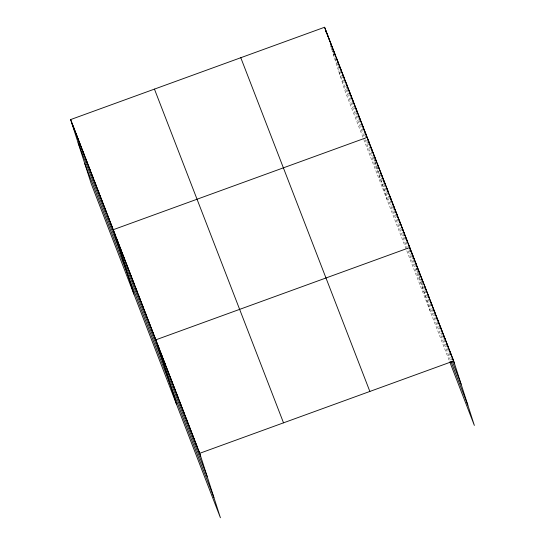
<?xml version="1.0" encoding="UTF-8"?>
<svg xmlns="http://www.w3.org/2000/svg" width="545" height="545" viewBox="0 0 545 545"><rect width="100%" height="100%" fill="white"/><g stroke="black" fill="none" stroke-linecap="round" stroke-linejoin="round"><path stroke-width="0.41" stroke-dasharray="2.73 2.04" d="M335.856 60.325L332.034 50.447L345.278 91.696L362.902 137.265M336.735 62.6L337.907 65.638M338.207 66.395L345.251 84.625M345.843 86.144L346.722 88.426M347.015 89.182L348.194 92.221M348.487 92.984L355.538 111.207M355.831 111.97L357.002 115.009M357.295 115.765L358.474 118.803M358.767 119.566L364.346 133.995M364.639 134.758L365.525 137.033M366.696 140.072L367.282 141.591M367.582 142.347L374.626 160.577M374.926 161.34L376.098 164.379M376.977 166.654L379.034 171.975M379.627 173.494L383.442 183.365M383.734 184.121L384.913 187.16M385.206 187.923L386.378 190.961M386.671 191.717L392.257 206.153M392.55 206.909L393.722 209.948M394.015 210.711L395.193 213.749M395.486 214.505L402.537 232.735M402.83 233.492L404.002 236.53M404.301 237.293L407.824 246.408M409.002 249.447L411.346 255.523M411.645 256.279L412.817 259.318M413.11 260.074L414.289 263.112M414.581 263.875L416.932 269.952M421.612 282.058L417.225 270.708L430.468 311.958M421.905 282.814L423.077 285.839M423.37 286.595L424.541 289.62M424.828 290.376L431.851 308.531M432.144 309.288L433.316 312.312M433.609 313.075L440.632 331.224M441.212 332.743L442.09 335.012M442.383 335.768L443.555 338.792M443.848 339.549L450.872 357.704M451.165 358.46L451.751 359.972M338.758 71.381L364.898 138.975M365.191 139.738L450.279 359.72M363.788 139.547L449.482 361.131M416.407 268.174L417.02 270.075M373.816 158.036L376.098 165.155M376.309 165.809L387.87 201.827M330.406 45.371L331.013 47.272M331.217 47.905L331.83 49.813"/><path stroke-width="0.82" d="M70.646 119.573L199.722 453.304L220.412 517.75L91.342 184.019L70.646 119.573L324.588 27.25L453.658 360.981L474.354 425.427L449.775 361.887M199.722 453.304L453.658 360.981M328.158 36.965L324.588 27.25M328.451 37.728L331.387 45.324L330.461 42.442M331.68 46.08L335.795 56.714L334.868 53.832M336.088 57.477L340.203 68.111L339.276 65.23M340.496 68.868L346.075 83.296L345.149 80.415M346.368 84.059L347.247 86.335M347.547 87.098L361.935 124.314M362.234 125.071L366.342 135.705M369.871 144.82L372.221 150.897M372.514 151.653L373.979 155.454L373.059 152.573M374.279 156.211L384.266 182.037L383.339 179.155M384.559 182.8L385.438 185.075M388.967 194.19L400.125 223.048M408.055 243.56L410.405 249.637M414.8 260.987L410.698 250.393L411.516 252.934M415.092 261.743L422.402 280.655L421.476 277.773M422.695 281.411L423.574 283.679M435.864 315.453L438.2 321.502M438.493 322.259L445.81 341.17L444.883 338.288M446.103 341.926L450.197 352.513L449.271 349.631M450.49 353.276L451.369 355.544M454.584 363.862L450.735 353.419M452.33 361.485L461.111 384.177M450.858 361.24L467.828 405.112M240.788 57.715L369.864 391.446M154.446 89.108L283.523 422.838M71.572 122.455L200.649 456.185M78.099 142.77L207.168 476.5M84.816 163.704L213.892 497.435M452.2 357.2L453.127 360.081M447.813 345.85L448.733 348.732M446.348 342.069L447.275 344.951M443.419 334.507L444.345 337.389M441.961 330.72L442.881 333.601M440.496 326.939L441.423 329.82M439.032 323.158L439.958 326.039M437.567 319.377L438.262 321.536M436.109 315.596L437.036 318.478M434.644 311.808L435.571 314.69L422.94 281.554M433.18 308.027L434.106 310.909M431.722 304.246L432.641 307.128M430.257 300.465L431.184 303.347M428.792 296.684L429.719 299.566M427.328 292.897L428.254 295.778M425.87 289.116L426.79 291.997M424.405 285.335L425.332 288.216M420.018 273.992L420.944 276.874M418.553 270.204L419.48 273.086M417.089 266.423L418.015 269.305M415.631 262.642L416.55 265.524M414.166 258.861L414.861 261.021M412.701 255.08L413.628 257.962M411.237 251.293L412.163 254.174M410.467 249.671L409.779 247.512L155.836 339.835L176.526 404.281M408.307 243.717L409.234 246.599M406.836 239.916L407.762 242.797L399.492 220.929M405.371 236.121L406.298 239.003M403.899 232.32L404.826 235.202M402.435 228.525L403.355 231.407M400.963 224.724L401.89 227.606M398.027 217.135L398.954 220.016M396.556 213.333L397.482 216.215M395.091 209.539L396.011 212.421M393.619 205.738L394.546 208.619M392.148 201.943L393.074 204.825M390.683 198.142L391.61 201.023M389.212 194.347L390.138 197.229M387.747 190.546L388.667 193.427L384.804 182.95M386.276 186.751L387.202 189.633M381.868 175.361L382.794 178.242M380.403 171.559L381.323 174.441M378.932 167.765L379.858 170.646M377.46 163.963L378.387 166.845M375.995 160.169L376.69 162.328M374.524 156.367L375.451 159.249M371.588 148.771L372.283 150.938M370.116 144.977L371.043 147.858M368.652 141.182L369.578 144.064L365.715 133.586M368.924 142.804L367.18 137.381L113.244 229.704L133.934 294.15M364.244 129.785L365.17 132.667M362.772 125.99L363.699 128.872M361.308 122.189L362.003 124.355M359.836 118.394L360.763 121.276M358.372 114.593L359.291 117.475M356.9 110.798L357.827 113.68M355.429 106.997L356.355 109.879M353.964 103.203L354.89 106.084M352.492 99.408L353.419 102.29M351.028 95.607L351.947 98.488M349.556 91.812L350.483 94.694M348.085 88.011L349.011 90.892M346.62 84.216L347.315 86.376M343.684 76.62L344.603 79.502M342.212 72.819L343.139 75.701M340.741 69.024L341.667 71.906M337.805 61.428L338.731 64.31M336.34 57.634L337.26 60.515M333.397 50.038L334.323 52.92M331.932 46.236L332.859 49.118M328.996 38.641L329.916 41.522M327.525 34.846L328.219 37.006M326.053 31.045L326.98 33.926M325.719 30.765L326.326 32.673M198.257 449.523L199.184 452.405M196.799 445.742L197.719 448.624M195.335 441.954L196.261 444.836M193.87 438.173L194.797 441.055M192.405 434.392L193.332 437.274M190.948 430.611L191.867 433.493M189.483 426.83L190.409 429.712M188.018 423.043L188.945 425.924M186.553 419.262L187.48 422.143M185.096 415.481L186.015 418.362M183.631 411.7L184.557 414.581M182.166 407.919L183.093 410.801M180.702 404.131L181.628 407.013M179.244 400.35L180.17 403.232M177.779 396.569L178.706 399.451M176.314 392.788L177.241 395.67M174.856 389.007L175.776 391.889M173.392 385.22L174.318 388.101M171.927 381.439L172.854 384.32M170.462 377.658L171.389 380.539M169.005 373.877L169.924 376.758M167.54 370.096L168.466 372.978M166.075 366.308L167.002 369.19M164.61 362.527L165.537 365.409M163.153 358.746L164.079 361.628M161.688 354.965L162.614 357.847M160.223 351.184L161.15 354.066M158.765 347.397L159.685 350.278M157.301 343.616L158.227 346.497M154.364 336.04L155.291 338.922M152.9 332.239L153.826 335.121M151.428 328.444L152.355 331.326M149.964 324.643L150.883 327.525M148.492 320.848L149.419 323.73M147.021 317.047L147.947 319.929M145.556 313.252L146.482 316.134M144.084 309.451L145.011 312.333M142.62 305.656L143.539 308.538M141.148 301.862L142.075 304.744M139.677 298.06L140.603 300.942M138.212 294.266L139.139 297.148M136.74 290.465L137.667 293.346M135.276 286.67L136.196 289.552M133.804 282.869L134.731 285.75M132.333 279.074L133.259 281.956M130.868 275.273L131.795 278.154M129.397 271.478L130.323 274.36M127.932 267.684L128.852 270.565M126.46 263.882L127.387 266.764M124.989 260.088L125.915 262.969M123.524 256.286L124.451 259.168M122.053 252.492L122.979 255.373M120.588 248.69L121.508 251.572M119.117 244.896L120.043 247.777M117.645 241.094L118.572 243.976M116.18 237.3L117.107 240.181M114.709 233.498L115.635 236.38M111.773 225.909L112.699 228.791M110.301 222.108L111.228 224.99M108.837 218.313L109.763 221.195M107.365 214.512L108.292 217.394M105.9 210.717L106.82 213.599M104.429 206.916L105.355 209.798M102.957 203.122L103.884 206.003M101.493 199.32L102.419 202.202M100.021 195.526L100.948 198.407M98.556 191.731L99.476 194.613M97.085 187.93L98.011 190.811M95.613 184.135L96.54 187.017M94.149 180.334L95.075 183.215M92.677 176.539L93.604 179.421M91.213 172.738L92.132 175.619M89.741 168.943L90.668 171.825M88.27 165.142L89.196 168.023M86.805 161.347L87.731 164.229M85.333 157.546L86.26 160.428M83.869 153.751L84.788 156.633M82.397 149.957L83.324 152.838M80.926 146.155L81.852 149.037M79.461 142.361L80.388 145.243M77.99 138.559L78.916 141.441M76.525 134.765L77.445 137.647M75.053 130.964L75.98 133.845M73.582 127.169L74.508 130.051M72.117 123.368L73.044 126.249"/></g></svg>
